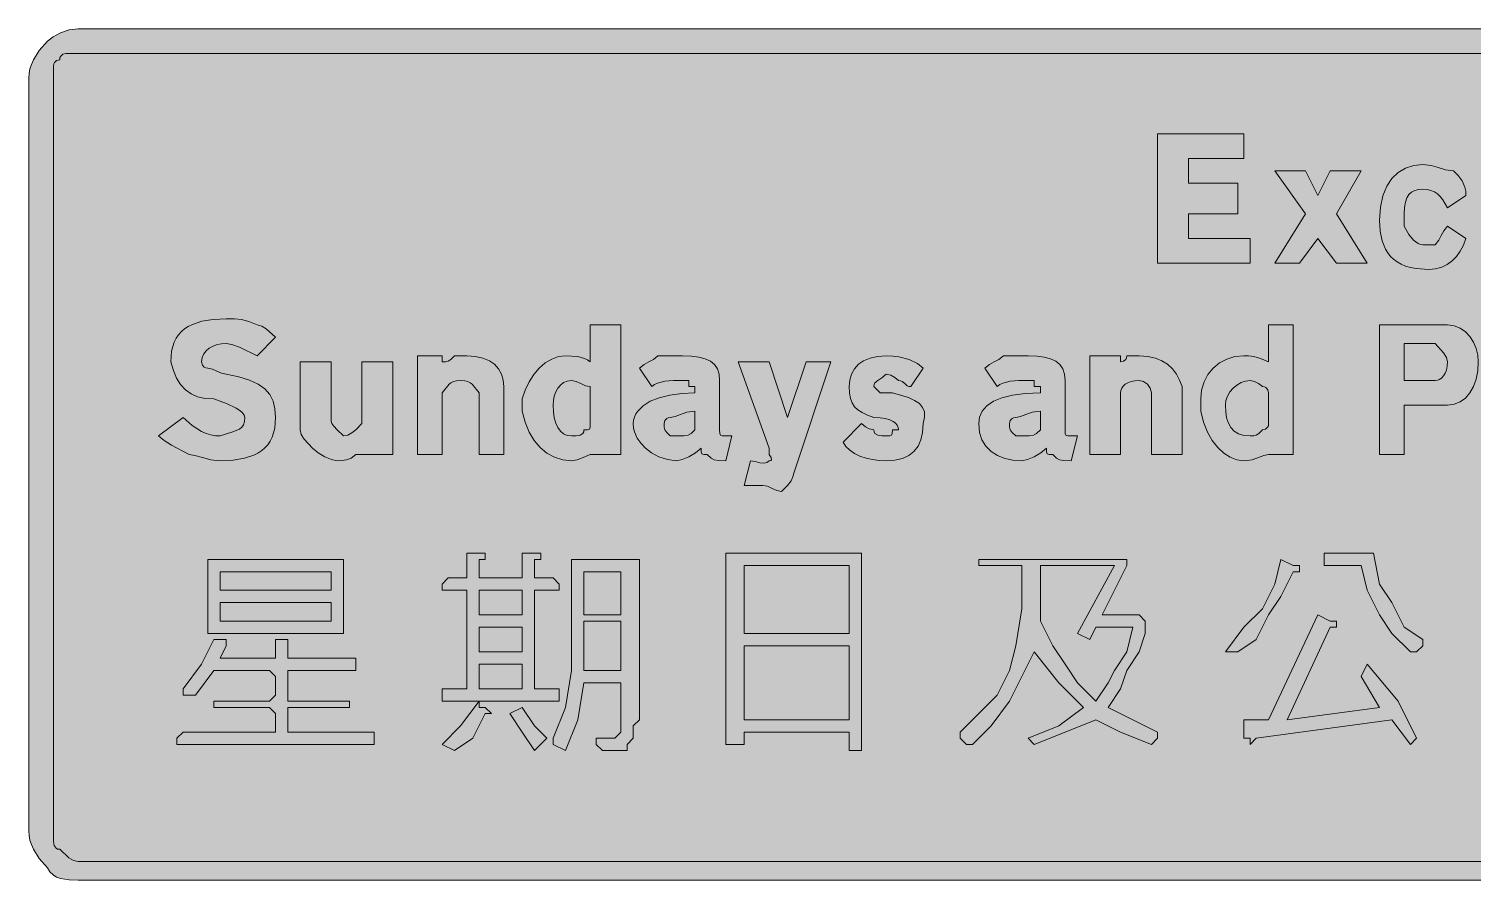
# Model space of a CAD drawing. Header units: metres. Extents: x 6 to 559, y 53 to 218.
# Drawn here: x 5.7 to 286.5, y 52.8 to 218.4 of the extents above; entities that cross this region are included whole.
import ezdxf

# ---------------------------------------------------------------- set-up
doc = ezdxf.new("R2010")
doc.units = ezdxf.units.M
doc.layers.add('FILL_BLACK_000000', color=7, linetype='Continuous', true_color=0x000000)
doc.layers.add('FILL_WHITE_FFFFFF', color=7, linetype='Continuous', true_color=0xffffff)

msp = doc.modelspace()

# ---------------------------------------------------------------- hatches: boundary and pattern name
at = {"layer": 'FILL_BLACK_000000', "true_color": 0x000000}
h = msp.add_hatch(color=7, dxfattribs=at)
h.dxf.hatch_style = 1
h.paths.add_polyline_path([(553.38, 217.65), (555.24, 216.88), (555.97, 216.45), (556.53, 216), (557.32, 215.1), (557.92, 214.2), (558.34, 213.3), (558.63, 212.4), (558.89, 210.6), (558.93, 208.8), (558.93, 62.4), (558.89, 60.6), (558.63, 58.8), (558.34, 57.9), (557.92, 57), (557.32, 56.1), (556.53, 55.2), (555.97, 54.41), (555.24, 53.81), (554.36, 53.39), (553.38, 53.1), (551.3, 52.84), (549.33, 52.8), (15.33, 52.8), (13.55, 52.84), (11.88, 53.1), (11.12, 53.39), (10.44, 53.81), (9.83, 54.41), (9.33, 55.2), (7.76, 57), (6.63, 58.8), (6.24, 59.7), (5.95, 60.6), (5.79, 61.5), (5.73, 62.4), (5.73, 208.8), (5.79, 209.7), (5.95, 210.6), (6.24, 211.5), (6.63, 212.4), (7.76, 214.2), (9.33, 216), (10.44, 216.88), (11.88, 217.65), (13.55, 218.19), (15.33, 218.4), (549.33, 218.4), (551.3, 218.19), (553.38, 217.65)])
h.paths.add_polyline_path([(12.33, 213.45), (11.92, 213.09), (11.78, 212.8), (11.73, 212.4), (11.13, 212.25), (10.72, 211.89), (10.58, 211.6), (10.53, 211.2), (10.53, 210), (10.53, 61.2), (10.55, 60.32), (10.68, 59.55), (11.04, 59.01), (11.33, 58.85), (11.73, 58.8), (13.53, 57.15), (14.43, 56.61), (15.33, 56.4), (550.53, 56.4), (551.43, 56.61), (552.33, 57.15), (554.13, 58.8), (554.73, 59.55), (555.14, 60.32), (555.33, 61.2), (555.33, 210), (555.33, 211.2), (554.13, 212.4), (553.23, 213.09), (552.33, 213.45), (551.43, 213.58), (550.53, 213.6), (15.33, 213.6), (12.93, 213.6), (12.33, 213.45)], flags=16)
h = msp.add_hatch(color=7, dxfattribs=at)
h.dxf.hatch_style = 1
h.paths.add_polyline_path([(231.33, 188.4), (240.93, 188.4), (240.93, 182.4), (231.33, 182.4), (231.33, 177.6), (243.33, 177.6), (243.33, 172.8), (225.33, 172.8), (225.33, 198), (242.13, 198), (242.13, 193.2), (231.33, 193.2), (231.33, 188.4)])
h = msp.add_hatch(color=7, dxfattribs=at)
h.dxf.hatch_style = 1
h.paths.add_polyline_path([(280.81, 185.17), (280.32, 185.79), (279.78, 186.3), (279.19, 186.69), (278.52, 186.97), (277.78, 187.14), (276.93, 187.2), (276.09, 187.14), (275.36, 186.96), (274.74, 186.63), (274.23, 186.15), (273.84, 185.5), (273.55, 184.67), (273.39, 183.64), (273.33, 182.4), (273.33, 181.2), (273.33, 180), (274.23, 178.42), (275.13, 177.3), (276.03, 176.62), (276.48, 176.46), (276.93, 176.4), (279.33, 176.4), (280.04, 177.3), (280.53, 178.2), (281.02, 179.1), (281.73, 180), (285.33, 177.6), (284.82, 176.31), (284.21, 175.14), (283.47, 174.12), (282.63, 173.25), (281.67, 172.55), (280.61, 172.03), (279.42, 171.71), (278.13, 171.6), (275.65, 171.77), (274.57, 171.97), (273.59, 172.26), (272.71, 172.62), (271.93, 173.06), (271.24, 173.57), (270.63, 174.15), (270.11, 174.8), (269.67, 175.53), (269.02, 177.17), (268.65, 179.06), (268.53, 181.2), (268.69, 183.73), (269.17, 185.92), (269.92, 187.78), (270.93, 189.3), (272.16, 190.48), (273.59, 191.32), (275.19, 191.83), (276.93, 192), (278.54, 191.81), (279.93, 191.4), (281.32, 190.99), (282.93, 190.8), (283.81, 189.88), (284.58, 188.85), (285.12, 187.59), (285.28, 186.85), (285.33, 186), (281.73, 183.6), (280.81, 185.17)])
h = msp.add_hatch(color=7, dxfattribs=at)
h.dxf.hatch_style = 1
h.paths.add_polyline_path([(254.13, 182.4), (248.13, 190.8), (254.13, 190.8), (256.53, 186), (258.93, 190.8), (264.93, 190.8), (260.13, 182.4), (266.13, 172.8), (260.13, 172.8), (256.53, 177.6), (252.93, 172.8), (248.13, 172.8), (254.13, 182.4)])
h = msp.add_hatch(color=7, dxfattribs=at)
h.dxf.hatch_style = 1
h.paths.add_polyline_path([(45.74, 161.98), (47.13, 161.85), (48.52, 161.49), (50.13, 160.8), (51.03, 160.59), (51.93, 160.05), (53.73, 158.4), (50.13, 154.8), (46.68, 156.45), (45.24, 156.99), (44.13, 157.2), (43.23, 157.14), (42.37, 156.97), (41.56, 156.69), (40.83, 156.3), (40.22, 155.79), (39.74, 155.17), (39.44, 154.44), (39.33, 153.6), (39.48, 153), (39.84, 152.59), (40.13, 152.45), (40.53, 152.4), (41.43, 152.21), (42.33, 151.8), (43.23, 151.39), (44.13, 151.2), (46.61, 150.69), (48.67, 150.06), (50.33, 149.28), (51.63, 148.35), (52.59, 147.25), (53.24, 145.97), (53.61, 144.49), (53.73, 142.8), (53.56, 140.72), (53.35, 139.8), (53.06, 138.96), (52.68, 138.19), (52.21, 137.51), (51.66, 136.89), (51.03, 136.35), (50.31, 135.88), (49.51, 135.48), (47.66, 134.87), (45.46, 134.51), (42.93, 134.4), (41.15, 134.59), (39.48, 135), (38.04, 135.41), (36.93, 135.6), (33.48, 137.4), (32.04, 138.3), (30.93, 139.2), (35.73, 142.8), (37.53, 141.22), (39.33, 140.1), (40.23, 139.71), (41.13, 139.42), (42.03, 139.26), (42.93, 139.2), (45.2, 139.93), (46.68, 140.55), (47.16, 140.92), (47.49, 141.39), (47.67, 142.01), (47.73, 142.8), (47.62, 143.25), (47.3, 143.7), (46.78, 144.15), (46.08, 144.6), (44.19, 145.5), (41.73, 146.4), (40.04, 146.51), (38.56, 146.85), (37.28, 147.41), (36.18, 148.2), (35.25, 149.21), (34.47, 150.45), (33.84, 151.91), (33.33, 153.6), (33.5, 155.68), (33.71, 156.6), (34, 157.44), (34.38, 158.21), (34.85, 158.89), (35.4, 159.51), (36.03, 160.05), (36.75, 160.52), (37.55, 160.92), (39.41, 161.53), (41.6, 161.89), (44.13, 162), (45.74, 161.98)])
h = msp.add_hatch(color=7, dxfattribs=at)
h.dxf.hatch_style = 1
h.paths.add_polyline_path([(107.97, 135.06), (106.5, 135.86), (105.18, 136.95), (104.03, 138.33), (103.06, 139.97), (102.29, 141.86), (101.73, 144), (101.73, 146.4), (102.29, 148.14), (103.04, 149.74), (103.97, 151.17), (105.03, 152.4), (106.21, 153.41), (107.47, 154.16), (108.78, 154.64), (110.13, 154.8), (112.53, 154.65), (113.84, 154.29), (114.43, 154), (114.93, 153.6), (114.93, 160.8), (120.93, 160.8), (120.93, 135.6), (114.93, 135.6), (113.58, 135), (112.4, 134.59), (111.33, 134.4), (109.59, 134.57), (107.97, 135.06)])
h.paths.add_polyline_path([(112.98, 139.35), (113.52, 139.71), (113.68, 140), (113.73, 140.4), (114.42, 140.42), (114.78, 140.55), (114.91, 140.91), (114.93, 141.6), (114.93, 146.4), (114.93, 147.6), (114.93, 148.8), (114.03, 148.99), (113.13, 149.4), (112.23, 149.81), (111.33, 150), (110.49, 149.89), (109.76, 149.59), (109.14, 149.11), (108.63, 148.5), (108.24, 147.77), (107.96, 146.96), (107.79, 146.1), (107.73, 145.2), (107.79, 143.91), (107.96, 142.74), (108.24, 141.72), (108.63, 140.85), (109.14, 140.15), (109.76, 139.63), (110.49, 139.31), (111.33, 139.2), (112.21, 139.22), (112.98, 139.35)], flags=16)
h = msp.add_hatch(color=7, dxfattribs=at)
h.dxf.hatch_style = 1
h.paths.add_polyline_path([(239.47, 135.06), (238.21, 135.86), (237.03, 136.95), (235.97, 138.33), (235.04, 139.97), (234.29, 141.86), (233.73, 144), (233.73, 146.4), (233.89, 148.14), (234.37, 149.74), (235.12, 151.17), (236.13, 152.4), (237.36, 153.41), (238.79, 154.16), (240.39, 154.64), (242.13, 154.8), (243.05, 154.78), (244.08, 154.65), (245.34, 154.29), (246.93, 153.6), (246.93, 160.8), (251.73, 160.8), (251.73, 135.6), (246.93, 135.6), (246.01, 135.41), (244.98, 135), (243.72, 134.59), (242.13, 134.4), (240.78, 134.57), (239.47, 135.06)])
h.paths.add_polyline_path([(244.53, 139.35), (245.02, 139.71), (245.73, 140.4), (246.33, 140.55), (246.74, 140.91), (246.88, 141.2), (246.93, 141.6), (246.93, 146.4), (246.93, 147.6), (246.78, 148.2), (246.42, 148.61), (246.13, 148.75), (245.73, 148.8), (244.98, 149.4), (244.21, 149.81), (243.33, 150), (242.43, 149.89), (241.57, 149.59), (240.76, 149.11), (240.03, 148.5), (239.42, 147.77), (238.94, 146.96), (238.64, 146.1), (238.53, 145.2), (238.59, 143.91), (238.77, 142.74), (239.1, 141.72), (239.58, 140.85), (240.23, 140.15), (241.06, 139.63), (242.09, 139.31), (243.33, 139.2), (244.04, 139.22), (244.53, 139.35)], flags=16)
h = msp.add_hatch(color=7, dxfattribs=at)
h.dxf.hatch_style = 1
h.paths.add_polyline_path([(268.53, 135.6), (268.53, 160.8), (280.53, 160.8), (281.73, 160.8), (283.02, 160.64), (284.19, 160.18), (285.21, 159.47), (286.08, 158.55), (286.78, 157.46), (287.3, 156.24), (287.62, 154.94), (287.73, 153.6), (287.62, 151.86), (287.3, 150.26), (286.78, 148.83), (286.08, 147.6), (285.21, 146.59), (284.19, 145.84), (283.02, 145.36), (281.73, 145.2), (280.53, 145.2), (273.33, 145.2), (273.33, 135.6), (268.53, 135.6)])
h.paths.add_polyline_path([(279.78, 150.06), (280.21, 150.22), (280.62, 150.51), (280.98, 150.9), (281.29, 151.41), (281.52, 152.02), (281.68, 152.76), (281.73, 153.6), (281.52, 154.5), (280.98, 155.4), (279.33, 157.2), (273.33, 157.2), (273.33, 150), (279.33, 150), (279.78, 150.06)], flags=16)
h = msp.add_hatch(color=7, dxfattribs=at)
h.dxf.hatch_style = 1
h.paths.add_polyline_path([(81.33, 154.8), (86.13, 154.8), (86.13, 153.6), (86.84, 153.62), (87.33, 153.75), (87.82, 154.11), (88.53, 154.8), (90.93, 154.8), (92.62, 154.69), (94.08, 154.37), (95.32, 153.85), (96.33, 153.15), (97.12, 152.28), (97.68, 151.26), (98.02, 150.09), (98.13, 148.8), (98.13, 135.6), (93.33, 135.6), (93.33, 146.4), (93.33, 147.6), (91.98, 149.25), (91.61, 149.56), (91.14, 149.79), (90.52, 149.95), (89.73, 150), (88.94, 149.95), (88.32, 149.79), (87.85, 149.56), (87.48, 149.25), (86.13, 147.6), (86.13, 146.4), (86.13, 135.6), (81.33, 135.6), (81.33, 154.8)])
h = msp.add_hatch(color=7, dxfattribs=at)
h.dxf.hatch_style = 1
h.paths.add_polyline_path([(134.13, 148.8), (134.13, 150), (132.93, 150), (131.15, 149.98), (129.48, 149.85), (128.04, 149.49), (127.43, 149.2), (126.93, 148.8), (124.53, 152.4), (125.43, 153.11), (126.33, 153.6), (127.23, 154.09), (128.13, 154.8), (132.93, 154.8), (134.62, 154.74), (136.08, 154.56), (137.32, 154.23), (138.33, 153.75), (139.12, 153.1), (139.68, 152.27), (140.02, 151.24), (140.13, 150), (140.13, 140.4), (140.15, 139.71), (140.28, 139.35), (140.64, 139.22), (141.33, 139.2), (142.53, 139.2), (141.33, 134.4), (139.92, 134.42), (139.08, 134.55), (138.46, 134.91), (137.73, 135.6), (137.04, 135.62), (136.68, 135.75), (136.55, 136.11), (136.53, 136.8), (135.44, 135.92), (134.13, 135.15), (132.82, 134.61), (131.73, 134.4), (129.95, 134.61), (128.28, 135.15), (126.84, 135.92), (125.73, 136.8), (124.85, 137.72), (124.08, 138.75), (123.54, 140.01), (123.38, 140.75), (123.33, 141.6), (123.39, 142.26), (123.55, 142.89), (123.82, 143.49), (124.19, 144.06), (125.23, 145.08), (126.63, 145.95), (128.37, 146.65), (130.42, 147.17), (132.75, 147.49), (135.33, 147.6), (135.33, 148.8), (134.13, 148.8)])
h.paths.add_polyline_path([(129.48, 140.4), (129.84, 139.91), (130.53, 139.2), (131.73, 139.2), (133.14, 139.22), (133.98, 139.35), (134.6, 139.71), (135.33, 140.4), (135.33, 144), (133.74, 143.81), (132.48, 143.4), (131.45, 142.99), (130.53, 142.8), (130.13, 142.75), (129.84, 142.61), (129.48, 142.2), (129.33, 141.6), (129.35, 140.89), (129.48, 140.4)], flags=16)
h = msp.add_hatch(color=7, dxfattribs=at)
h.dxf.hatch_style = 1
h.paths.add_polyline_path([(171.33, 147.6), (173.73, 147.6), (176.86, 146.66), (178.05, 146.12), (178.98, 145.5), (179.62, 144.76), (179.97, 143.89), (180.01, 142.84), (179.73, 141.6), (179.62, 139.91), (179.28, 138.45), (178.72, 137.21), (177.93, 136.2), (176.92, 135.41), (175.68, 134.85), (174.22, 134.51), (172.53, 134.4), (171.18, 134.46), (169.87, 134.62), (168.61, 134.91), (167.43, 135.3), (166.37, 135.81), (165.44, 136.42), (164.69, 137.16), (164.13, 138), (167.73, 141.6), (168.48, 141), (169.25, 140.59), (170.13, 140.4), (170.18, 140), (170.34, 139.71), (170.88, 139.35), (171.65, 139.22), (172.53, 139.2), (173.22, 139.22), (173.58, 139.35), (173.71, 139.71), (173.73, 140.4), (174.93, 140.4), (174.87, 140.85), (174.69, 141.28), (174.36, 141.69), (173.88, 142.05), (173.23, 142.36), (172.4, 142.59), (171.37, 142.75), (170.13, 142.8), (168.89, 143.25), (167.86, 143.74), (167.03, 144.28), (166.38, 144.9), (165.9, 145.64), (165.57, 146.51), (165.39, 147.56), (165.33, 148.8), (165.44, 150.09), (165.78, 151.26), (166.34, 152.28), (167.13, 153.15), (168.14, 153.85), (169.38, 154.37), (170.84, 154.69), (172.53, 154.8), (173.82, 154.75), (175.01, 154.59), (177.03, 154.05), (178.6, 153.28), (179.73, 152.4), (177.33, 148.8), (176.93, 148.85), (176.62, 148.99), (176.13, 149.4), (175.64, 149.81), (175.33, 149.95), (174.93, 150), (174.18, 150.6), (173.41, 151.01), (172.53, 151.2), (171.65, 150.49), (170.88, 150), (170.34, 149.51), (170.18, 149.2), (170.13, 148.8), (171.33, 147.6)])
h = msp.add_hatch(color=7, dxfattribs=at)
h.dxf.hatch_style = 1
h.paths.add_polyline_path([(201.33, 148.8), (201.33, 150), (200.13, 150), (198.35, 149.98), (196.68, 149.85), (195.24, 149.49), (194.63, 149.2), (194.13, 148.8), (191.73, 152.4), (192.63, 153.11), (193.53, 153.6), (194.43, 154.09), (195.33, 154.8), (200.13, 154.8), (201.82, 154.74), (203.28, 154.56), (204.52, 154.23), (205.53, 153.75), (206.32, 153.1), (206.88, 152.27), (207.22, 151.24), (207.33, 150), (207.33, 140.4), (207.35, 139.71), (207.48, 139.35), (207.84, 139.22), (208.53, 139.2), (209.73, 139.2), (208.53, 134.4), (207.12, 134.42), (206.28, 134.55), (205.66, 134.91), (204.93, 135.6), (204.24, 135.62), (203.88, 135.75), (203.75, 136.11), (203.73, 136.8), (202.64, 135.92), (201.33, 135.15), (200.02, 134.61), (198.93, 134.4), (197.19, 134.51), (195.59, 134.85), (194.16, 135.41), (192.93, 136.2), (191.92, 137.21), (191.17, 138.45), (190.69, 139.91), (190.53, 141.6), (190.7, 142.89), (191.22, 144.06), (192.11, 145.08), (193.38, 145.95), (195.04, 146.65), (197.11, 147.17), (199.6, 147.49), (202.53, 147.6), (202.53, 148.8), (201.33, 148.8)])
h.paths.add_polyline_path([(196.68, 140.4), (197.04, 139.91), (197.73, 139.2), (198.93, 139.2), (200.34, 139.22), (201.18, 139.35), (201.8, 139.71), (202.53, 140.4), (202.53, 144), (200.94, 143.81), (199.68, 143.4), (198.65, 142.99), (197.73, 142.8), (197.33, 142.75), (197.04, 142.61), (196.68, 142.2), (196.53, 141.6), (196.55, 140.89), (196.68, 140.4)], flags=16)
h = msp.add_hatch(color=7, dxfattribs=at)
h.dxf.hatch_style = 1
h.paths.add_polyline_path([(212.13, 154.8), (218.13, 154.8), (218.13, 153.6), (218.73, 153.75), (219.14, 154.11), (219.28, 154.4), (219.33, 154.8), (221.73, 154.8), (223.42, 154.69), (224.9, 154.37), (226.18, 153.85), (227.28, 153.15), (228.21, 152.28), (228.99, 151.26), (229.62, 150.09), (230.13, 148.8), (230.13, 135.6), (224.13, 135.6), (224.13, 146.4), (224.13, 147.6), (223.92, 148.48), (223.38, 149.25), (222.61, 149.79), (221.73, 150), (220.89, 149.95), (220.16, 149.79), (219.54, 149.56), (219.03, 149.25), (218.64, 148.89), (218.36, 148.48), (218.19, 148.05), (218.13, 147.6), (218.13, 146.4), (218.13, 135.6), (212.13, 135.6), (212.13, 154.8)])
h = msp.add_hatch(color=7, dxfattribs=at)
h.dxf.hatch_style = 1
h.paths.add_polyline_path([(76.53, 153.6), (76.53, 135.6), (70.53, 135.6), (69.33, 135.6), (68.43, 134.91), (67.53, 134.55), (66.63, 134.42), (65.73, 134.4), (64.64, 134.61), (63.33, 135.15), (62.02, 135.92), (60.93, 136.8), (59.28, 138.6), (58.74, 139.5), (58.53, 140.4), (58.53, 153.6), (64.53, 153.6), (64.53, 142.8), (64.55, 142.09), (64.68, 141.6), (65.04, 141.11), (65.73, 140.4), (66.93, 139.2), (67.81, 139.39), (68.58, 139.8), (69.33, 140.4), (70.53, 141.6), (70.53, 142.8), (70.53, 153.6), (76.53, 153.6)])
h = msp.add_hatch(color=7, dxfattribs=at)
h.dxf.hatch_style = 1
h.paths.add_polyline_path([(149.73, 153.6), (153.33, 142.8), (156.93, 153.6), (161.73, 153.6), (154.53, 132), (154.38, 131.25), (154.02, 130.48), (153.33, 129.6), (152.13, 128.4), (151.23, 128.59), (150.33, 129), (149.43, 129.41), (148.53, 129.6), (144.93, 129.6), (146.13, 134.4), (147.03, 134.23), (147.93, 133.95), (148.83, 133.89), (149.28, 134.06), (149.73, 134.4), (150.07, 134.45), (150.24, 134.59), (150.18, 135), (149.73, 135.6), (149.73, 136.8), (143.73, 153.6), (149.73, 153.6)])
h = msp.add_hatch(color=7, dxfattribs=at)
h.dxf.hatch_style = 1
h.paths.add_polyline_path([(40.53, 115.2), (66.93, 115.2), (66.93, 100.8), (40.53, 100.8), (40.53, 115.2)])
h.paths.add_polyline_path([(42.93, 106.8), (42.93, 103.2), (64.53, 103.2), (64.53, 106.8), (42.93, 106.8)], flags=16)
h.paths.add_polyline_path([(64.53, 112.8), (42.93, 112.8), (42.93, 109.2), (64.53, 109.2), (64.53, 112.8)], flags=16)
h = msp.add_hatch(color=7, dxfattribs=at)
h.dxf.hatch_style = 1
h.paths.add_polyline_path([(87.33, 109.2), (86.13, 109.2), (86.13, 110.4), (87.33, 111.6), (90.93, 111.6), (90.93, 116.4), (93.33, 116.4), (94.53, 116.4), (94.53, 115.2), (93.33, 115.2), (93.33, 111.6), (94.53, 111.6), (101.73, 111.6), (101.73, 116.4), (104.13, 116.4), (105.33, 116.4), (105.33, 115.2), (104.13, 115.2), (104.13, 111.6), (105.33, 111.6), (107.73, 111.6), (108.93, 110.4), (108.93, 109.2), (105.33, 109.2), (104.13, 109.2), (104.13, 90), (105.33, 90), (107.73, 90), (108.93, 90), (108.93, 87.6), (107.73, 87.6), (86.13, 87.6), (86.13, 90), (90.93, 90), (90.93, 109.2), (87.33, 109.2)])
h.paths.add_polyline_path([(94.53, 90), (101.73, 90), (101.73, 94.8), (94.53, 94.8), (93.33, 94.8), (93.33, 90), (94.53, 90)], flags=16)
h.paths.add_polyline_path([(94.53, 102), (93.33, 102), (93.33, 97.2), (94.53, 97.2), (101.73, 97.2), (101.73, 102), (94.53, 102)], flags=16)
h.paths.add_polyline_path([(93.33, 109.2), (93.33, 104.4), (94.53, 104.4), (101.73, 104.4), (101.73, 109.2), (94.53, 109.2), (93.33, 109.2)], flags=16)
h = msp.add_hatch(color=7, dxfattribs=at)
h.dxf.hatch_style = 1
h.paths.add_polyline_path([(123.33, 80.4), (122.13, 79.2), (122.13, 78), (117.33, 78), (116.13, 79.2), (116.13, 80.4), (117.33, 80.4), (119.73, 80.4), (120.93, 81.6), (120.93, 82.8), (120.93, 84), (120.93, 91.2), (113.73, 91.2), (112.53, 84), (110.13, 78), (107.73, 79.2), (107.73, 80.4), (110.13, 86.4), (111.33, 93.6), (111.33, 104.4), (111.33, 115.2), (124.53, 115.2), (124.53, 84), (123.33, 82.8), (123.33, 80.4)])
h.paths.add_polyline_path([(113.73, 103.2), (113.73, 93.6), (120.93, 93.6), (120.93, 103.2), (113.73, 103.2)], flags=16)
h.paths.add_polyline_path([(113.73, 104.4), (120.93, 104.4), (120.93, 112.8), (113.73, 112.8), (113.73, 104.4)], flags=16)
h = msp.add_hatch(color=7, dxfattribs=at)
h.dxf.hatch_style = 1
h.paths.add_polyline_path([(144.93, 81.6), (144.93, 79.2), (141.33, 79.2), (141.33, 116.4), (167.73, 116.4), (167.73, 78), (165.33, 78), (165.33, 81.6), (144.93, 81.6)])
h.paths.add_polyline_path([(165.33, 98.4), (144.93, 98.4), (144.93, 84), (165.33, 84), (165.33, 98.4)], flags=16)
h.paths.add_polyline_path([(165.33, 114), (144.93, 114), (144.93, 100.8), (165.33, 100.8), (165.33, 114)], flags=16)
h = msp.add_hatch(color=7, dxfattribs=at)
h.dxf.hatch_style = 1
h.paths.add_polyline_path([(201.33, 79.2), (200.13, 80.4), (206.13, 82.8), (210.93, 86.4), (206.13, 91.2), (201.33, 97.2), (198.93, 92.4), (196.53, 87.6), (192.93, 82.8), (189.33, 79.2), (188.13, 79.2), (186.93, 80.4), (186.93, 81.6), (190.53, 85.2), (194.13, 88.8), (196.53, 93.6), (197.73, 98.4), (198.93, 105.6), (198.93, 114), (190.53, 114), (190.53, 115.2), (218.13, 115.2), (219.33, 115.2), (219.33, 114), (214.53, 104.4), (221.73, 104.4), (222.93, 103.2), (222.93, 102), (222.93, 100.8), (221.73, 97.2), (219.33, 93.6), (218.13, 90), (215.73, 86.4), (220.53, 84), (225.33, 81.6), (225.33, 80.4), (224.13, 79.2), (218.13, 81.6), (213.33, 84), (207.33, 81.6), (201.33, 79.2)])
h.paths.add_polyline_path([(209.73, 91.2), (213.33, 87.6), (215.73, 91.2), (216.93, 93.6), (219.33, 97.2), (220.53, 102), (213.33, 102), (212.13, 99.6), (209.73, 100.8), (216.93, 114), (202.53, 114), (202.53, 103.2), (204.93, 98.4), (207.33, 94.8), (209.73, 91.2)], flags=16)
h = msp.add_hatch(color=7, dxfattribs=at)
h.dxf.hatch_style = 1
h.paths.add_polyline_path([(249.33, 115.2), (251.73, 114), (252.93, 114), (252.93, 112.8), (251.73, 112.8), (249.33, 108), (246.93, 104.4), (244.53, 99.6), (240.93, 97.2), (238.53, 97.2), (242.13, 102), (245.73, 105.6), (248.13, 110.4), (249.33, 115.2)])
h = msp.add_hatch(color=7, dxfattribs=at)
h.dxf.hatch_style = 1
h.paths.add_polyline_path([(257.73, 114), (257.73, 116.4), (267.33, 116.4), (268.53, 110.4), (270.93, 106.8), (273.33, 102), (276.93, 99.6), (276.93, 98.4), (275.73, 97.2), (274.53, 97.2), (270.93, 100.8), (268.53, 104.4), (266.13, 109.2), (264.93, 114), (257.73, 114)])
h = msp.add_hatch(color=7, dxfattribs=at)
h.dxf.hatch_style = 1
h.paths.add_polyline_path([(268.53, 86.4), (264.93, 92.4), (266.13, 94.8), (272.13, 87.6), (275.73, 80.4), (274.53, 79.2), (270.93, 84), (244.53, 80.4), (243.33, 79.2), (243.33, 80.4), (242.13, 80.4), (242.13, 84), (246.93, 84), (256.53, 104.4), (258.93, 103.2), (260.13, 103.2), (260.13, 102), (258.93, 102), (250.53, 84), (268.53, 86.4)])
h = msp.add_hatch(color=7, dxfattribs=at)
h.dxf.hatch_style = 1
h.paths.add_polyline_path([(34.53, 79.2), (34.53, 80.4), (35.73, 81.6), (52.53, 81.6), (53.73, 81.6), (53.73, 85.2), (52.53, 86.4), (41.73, 86.4), (41.73, 87.6), (52.53, 87.6), (53.73, 88.8), (53.73, 92.4), (52.53, 93.6), (41.73, 93.6), (38.13, 88.8), (36.93, 88.8), (35.73, 88.8), (35.73, 90), (39.33, 94.8), (41.73, 99.6), (44.13, 99.6), (44.13, 98.4), (42.93, 96), (52.53, 96), (53.73, 96), (53.73, 99.6), (54.93, 99.6), (56.13, 99.6), (56.13, 98.4), (56.13, 96), (69.33, 96), (69.33, 94.8), (69.33, 93.6), (56.13, 93.6), (56.13, 92.4), (56.13, 88.8), (56.13, 87.6), (68.13, 87.6), (68.13, 86.4), (56.13, 86.4), (56.13, 85.2), (56.13, 81.6), (72.93, 81.6), (72.93, 80.4), (72.93, 79.2), (35.73, 79.2), (34.53, 79.2)])
h = msp.add_hatch(color=7, dxfattribs=at)
h.dxf.hatch_style = 1
h.paths.add_polyline_path([(86.13, 79.2), (89.73, 82.8), (93.33, 87.6), (93.33, 86.4), (94.53, 86.4), (95.73, 85.2), (94.53, 85.2), (92.13, 80.4), (88.53, 78), (86.13, 79.2)])
h = msp.add_hatch(color=7, dxfattribs=at)
h.dxf.hatch_style = 1
h.paths.add_polyline_path([(101.73, 86.4), (104.13, 82.8), (106.53, 80.4), (104.13, 78), (101.73, 81.6), (99.33, 85.2), (101.73, 86.4)])
at = {"layer": 'FILL_WHITE_FFFFFF', "true_color": 0xffffff}
h = msp.add_hatch(color=7, dxfattribs=at)
h.dxf.hatch_style = 1
h.paths.add_polyline_path([(10.53, 210), (10.53, 211.2), (10.58, 211.6), (10.72, 211.89), (11.13, 212.25), (11.73, 212.4), (11.78, 212.8), (11.92, 213.09), (12.33, 213.45), (12.93, 213.6), (15.33, 213.6), (550.53, 213.6), (551.43, 213.58), (552.33, 213.45), (553.23, 213.09), (554.13, 212.4), (554.73, 211.65), (555.14, 210.88), (555.33, 210), (555.33, 61.2), (555.14, 60.32), (554.73, 59.55), (554.13, 58.8), (552.33, 57.15), (551.43, 56.61), (550.53, 56.4), (15.33, 56.4), (14.43, 56.61), (13.53, 57.15), (11.73, 58.8), (11.33, 58.85), (11.04, 59.01), (10.68, 59.55), (10.55, 60.32), (10.53, 61.2), (10.53, 210)])

# ---------------------------------------------------------------- linework, layer by layer
at = {"layer": 'FILL_BLACK_000000', "lineweight": 0, "true_color": 0x000000}
for points in [[(549.33, 52.8), (15.33, 52.8), (13.55, 52.84), (11.88, 53.1), (11.12, 53.39), (10.44, 53.81), (9.83, 54.41), (9.33, 55.2), (7.76, 57), (6.63, 58.8), (6.24, 59.7), (5.95, 60.6), (5.79, 61.5), (5.73, 62.4), (5.73, 208.8), (5.79, 209.7), (5.95, 210.6), (6.24, 211.5), (6.63, 212.4), (7.76, 214.2), (9.33, 216), (10.44, 216.88), (11.88, 217.65), (13.55, 218.19), (15.33, 218.4), (549.33, 218.4)], [(550.53, 213.6), (15.33, 213.6), (12.93, 213.6), (12.33, 213.45), (11.92, 213.09), (11.78, 212.8), (11.73, 212.4), (11.13, 212.25), (10.72, 211.89), (10.58, 211.6), (10.53, 211.2), (10.53, 210), (10.53, 61.2), (10.55, 60.32), (10.68, 59.55), (11.04, 59.01), (11.33, 58.85), (11.73, 58.8), (13.53, 57.15), (14.43, 56.61), (15.33, 56.4), (550.53, 56.4)]]:
    msp.add_lwpolyline(points, dxfattribs=at)
for points in [[(231.33, 188.4), (240.93, 188.4), (240.93, 182.4), (231.33, 182.4), (231.33, 177.6), (243.33, 177.6), (243.33, 172.8), (225.33, 172.8), (225.33, 198), (242.13, 198), (242.13, 193.2), (231.33, 193.2)], [(280.81, 185.17), (280.32, 185.79), (279.78, 186.3), (279.19, 186.69), (278.52, 186.97), (277.78, 187.14), (276.93, 187.2), (276.09, 187.14), (275.36, 186.96), (274.74, 186.63), (274.23, 186.15), (273.84, 185.5), (273.55, 184.67), (273.39, 183.64), (273.33, 182.4), (273.33, 181.2), (273.33, 180), (274.23, 178.42), (275.13, 177.3), (276.03, 176.62), (276.48, 176.46), (276.93, 176.4), (279.33, 176.4), (280.04, 177.3), (280.53, 178.2), (281.02, 179.1), (281.73, 180), (285.33, 177.6), (284.82, 176.31), (284.21, 175.14), (283.47, 174.12), (282.63, 173.25), (281.67, 172.55), (280.61, 172.03), (279.42, 171.71), (278.13, 171.6), (275.65, 171.77), (274.57, 171.97), (273.59, 172.26), (272.71, 172.62), (271.93, 173.06), (271.24, 173.57), (270.63, 174.15), (270.11, 174.8), (269.67, 175.53), (269.02, 177.17), (268.65, 179.06), (268.53, 181.2), (268.69, 183.73), (269.17, 185.92), (269.92, 187.78), (270.93, 189.3), (272.16, 190.48), (273.59, 191.32), (275.19, 191.83), (276.93, 192), (278.54, 191.81), (279.93, 191.4), (281.32, 190.99), (282.93, 190.8), (283.81, 189.88), (284.58, 188.85), (285.12, 187.59), (285.28, 186.85), (285.33, 186), (281.73, 183.6)], [(254.13, 182.4), (248.13, 190.8), (254.13, 190.8), (256.53, 186), (258.93, 190.8), (264.93, 190.8), (260.13, 182.4), (266.13, 172.8), (260.13, 172.8), (256.53, 177.6), (252.93, 172.8), (248.13, 172.8)], [(45.74, 161.98), (47.13, 161.85), (48.52, 161.49), (50.13, 160.8), (51.03, 160.59), (51.93, 160.05), (53.73, 158.4), (50.13, 154.8), (46.68, 156.45), (45.24, 156.99), (44.13, 157.2), (43.23, 157.14), (42.37, 156.97), (41.56, 156.69), (40.83, 156.3), (40.22, 155.79), (39.74, 155.17), (39.44, 154.44), (39.33, 153.6), (39.48, 153), (39.84, 152.59), (40.13, 152.45), (40.53, 152.4), (41.43, 152.21), (42.33, 151.8), (43.23, 151.39), (44.13, 151.2), (46.61, 150.69), (48.67, 150.06), (50.33, 149.28), (51.63, 148.35), (52.59, 147.25), (53.24, 145.97), (53.61, 144.49), (53.73, 142.8), (53.56, 140.72), (53.35, 139.8), (53.06, 138.96), (52.68, 138.19), (52.21, 137.51), (51.66, 136.89), (51.03, 136.35), (50.31, 135.88), (49.51, 135.48), (47.66, 134.87), (45.46, 134.51), (42.93, 134.4), (41.15, 134.59), (39.48, 135), (38.04, 135.41), (36.93, 135.6), (33.48, 137.4), (32.04, 138.3), (30.93, 139.2), (35.73, 142.8), (37.53, 141.22), (39.33, 140.1), (40.23, 139.71), (41.13, 139.42), (42.03, 139.26), (42.93, 139.2), (45.2, 139.93), (46.68, 140.55), (47.16, 140.92), (47.49, 141.39), (47.67, 142.01), (47.73, 142.8), (47.62, 143.25), (47.3, 143.7), (46.78, 144.15), (46.08, 144.6), (44.19, 145.5), (41.73, 146.4), (40.04, 146.51), (38.56, 146.85), (37.28, 147.41), (36.18, 148.2), (35.25, 149.21), (34.47, 150.45), (33.84, 151.91), (33.33, 153.6), (33.5, 155.68), (33.71, 156.6), (34, 157.44), (34.38, 158.21), (34.85, 158.89), (35.4, 159.51), (36.03, 160.05), (36.75, 160.52), (37.55, 160.92), (39.41, 161.53), (41.6, 161.89), (44.13, 162)], [(107.97, 135.06), (106.5, 135.86), (105.18, 136.95), (104.03, 138.33), (103.06, 139.97), (102.29, 141.86), (101.73, 144), (101.73, 146.4), (102.29, 148.14), (103.04, 149.74), (103.97, 151.17), (105.03, 152.4), (106.21, 153.41), (107.47, 154.16), (108.78, 154.64), (110.13, 154.8), (112.53, 154.65), (113.84, 154.29), (114.43, 154), (114.93, 153.6), (114.93, 160.8), (120.93, 160.8), (120.93, 135.6), (114.93, 135.6), (113.58, 135), (112.4, 134.59), (111.33, 134.4), (109.59, 134.57)], [(239.47, 135.06), (238.21, 135.86), (237.03, 136.95), (235.97, 138.33), (235.04, 139.97), (234.29, 141.86), (233.73, 144), (233.73, 146.4), (233.89, 148.14), (234.37, 149.74), (235.12, 151.17), (236.13, 152.4), (237.36, 153.41), (238.79, 154.16), (240.39, 154.64), (242.13, 154.8), (243.05, 154.78), (244.08, 154.65), (245.34, 154.29), (246.93, 153.6), (246.93, 160.8), (251.73, 160.8), (251.73, 135.6), (246.93, 135.6), (246.01, 135.41), (244.98, 135), (243.72, 134.59), (242.13, 134.4), (240.78, 134.57)], [(268.53, 135.6), (268.53, 160.8), (280.53, 160.8), (281.73, 160.8), (283.02, 160.64), (284.19, 160.18), (285.21, 159.47), (286.08, 158.55), (286.78, 157.46), (287.3, 156.24), (287.62, 154.94), (287.73, 153.6), (287.62, 151.86), (287.3, 150.26), (286.78, 148.83), (286.08, 147.6), (285.21, 146.59), (284.19, 145.84), (283.02, 145.36), (281.73, 145.2), (280.53, 145.2), (273.33, 145.2), (273.33, 135.6)], [(81.33, 154.8), (86.13, 154.8), (86.13, 153.6), (86.84, 153.62), (87.33, 153.75), (87.82, 154.11), (88.53, 154.8), (90.93, 154.8), (92.62, 154.69), (94.08, 154.37), (95.32, 153.85), (96.33, 153.15), (97.12, 152.28), (97.68, 151.26), (98.02, 150.09), (98.13, 148.8), (98.13, 135.6), (93.33, 135.6), (93.33, 146.4), (93.33, 147.6), (91.98, 149.25), (91.61, 149.56), (91.14, 149.79), (90.52, 149.95), (89.73, 150), (88.94, 149.95), (88.32, 149.79), (87.85, 149.56), (87.48, 149.25), (86.13, 147.6), (86.13, 146.4), (86.13, 135.6), (81.33, 135.6)], [(134.13, 148.8), (134.13, 150), (132.93, 150), (131.15, 149.98), (129.48, 149.85), (128.04, 149.49), (127.43, 149.2), (126.93, 148.8), (124.53, 152.4), (125.43, 153.11), (126.33, 153.6), (127.23, 154.09), (128.13, 154.8), (132.93, 154.8), (134.62, 154.74), (136.08, 154.56), (137.32, 154.23), (138.33, 153.75), (139.12, 153.1), (139.68, 152.27), (140.02, 151.24), (140.13, 150), (140.13, 140.4), (140.15, 139.71), (140.28, 139.35), (140.64, 139.22), (141.33, 139.2), (142.53, 139.2), (141.33, 134.4), (139.92, 134.42), (139.08, 134.55), (138.46, 134.91), (137.73, 135.6), (137.04, 135.62), (136.68, 135.75), (136.55, 136.11), (136.53, 136.8), (135.44, 135.92), (134.13, 135.15), (132.82, 134.61), (131.73, 134.4), (129.95, 134.61), (128.28, 135.15), (126.84, 135.92), (125.73, 136.8), (124.85, 137.72), (124.08, 138.75), (123.54, 140.01), (123.38, 140.75), (123.33, 141.6), (123.39, 142.26), (123.55, 142.89), (123.82, 143.49), (124.19, 144.06), (125.23, 145.08), (126.63, 145.95), (128.37, 146.65), (130.42, 147.17), (132.75, 147.49), (135.33, 147.6), (135.33, 148.8)], [(171.33, 147.6), (173.73, 147.6), (176.86, 146.66), (178.05, 146.12), (178.98, 145.5), (179.62, 144.76), (179.97, 143.89), (180.01, 142.84), (179.73, 141.6), (179.62, 139.91), (179.28, 138.45), (178.72, 137.21), (177.93, 136.2), (176.92, 135.41), (175.68, 134.85), (174.22, 134.51), (172.53, 134.4), (171.18, 134.46), (169.87, 134.62), (168.61, 134.91), (167.43, 135.3), (166.37, 135.81), (165.44, 136.42), (164.69, 137.16), (164.13, 138), (167.73, 141.6), (168.48, 141), (169.25, 140.59), (170.13, 140.4), (170.18, 140), (170.34, 139.71), (170.88, 139.35), (171.65, 139.22), (172.53, 139.2), (173.22, 139.22), (173.58, 139.35), (173.71, 139.71), (173.73, 140.4), (174.93, 140.4), (174.87, 140.85), (174.69, 141.28), (174.36, 141.69), (173.88, 142.05), (173.23, 142.36), (172.4, 142.59), (171.37, 142.75), (170.13, 142.8), (168.89, 143.25), (167.86, 143.74), (167.03, 144.28), (166.38, 144.9), (165.9, 145.64), (165.57, 146.51), (165.39, 147.56), (165.33, 148.8), (165.44, 150.09), (165.78, 151.26), (166.34, 152.28), (167.13, 153.15), (168.14, 153.85), (169.38, 154.37), (170.84, 154.69), (172.53, 154.8), (173.82, 154.75), (175.01, 154.59), (177.03, 154.05), (178.6, 153.28), (179.73, 152.4), (177.33, 148.8), (176.93, 148.85), (176.62, 148.99), (176.13, 149.4), (175.64, 149.81), (175.33, 149.95), (174.93, 150), (174.18, 150.6), (173.41, 151.01), (172.53, 151.2), (171.65, 150.49), (170.88, 150), (170.34, 149.51), (170.18, 149.2), (170.13, 148.8)], [(201.33, 148.8), (201.33, 150), (200.13, 150), (198.35, 149.98), (196.68, 149.85), (195.24, 149.49), (194.63, 149.2), (194.13, 148.8), (191.73, 152.4), (192.63, 153.11), (193.53, 153.6), (194.43, 154.09), (195.33, 154.8), (200.13, 154.8), (201.82, 154.74), (203.28, 154.56), (204.52, 154.23), (205.53, 153.75), (206.32, 153.1), (206.88, 152.27), (207.22, 151.24), (207.33, 150), (207.33, 140.4), (207.35, 139.71), (207.48, 139.35), (207.84, 139.22), (208.53, 139.2), (209.73, 139.2), (208.53, 134.4), (207.12, 134.42), (206.28, 134.55), (205.66, 134.91), (204.93, 135.6), (204.24, 135.62), (203.88, 135.75), (203.75, 136.11), (203.73, 136.8), (202.64, 135.92), (201.33, 135.15), (200.02, 134.61), (198.93, 134.4), (197.19, 134.51), (195.59, 134.85), (194.16, 135.41), (192.93, 136.2), (191.92, 137.21), (191.17, 138.45), (190.69, 139.91), (190.53, 141.6), (190.7, 142.89), (191.22, 144.06), (192.11, 145.08), (193.38, 145.95), (195.04, 146.65), (197.11, 147.17), (199.6, 147.49), (202.53, 147.6), (202.53, 148.8)], [(212.13, 154.8), (218.13, 154.8), (218.13, 153.6), (218.73, 153.75), (219.14, 154.11), (219.28, 154.4), (219.33, 154.8), (221.73, 154.8), (223.42, 154.69), (224.9, 154.37), (226.18, 153.85), (227.28, 153.15), (228.21, 152.28), (228.99, 151.26), (229.62, 150.09), (230.13, 148.8), (230.13, 135.6), (224.13, 135.6), (224.13, 146.4), (224.13, 147.6), (223.92, 148.48), (223.38, 149.25), (222.61, 149.79), (221.73, 150), (220.89, 149.95), (220.16, 149.79), (219.54, 149.56), (219.03, 149.25), (218.64, 148.89), (218.36, 148.48), (218.19, 148.05), (218.13, 147.6), (218.13, 146.4), (218.13, 135.6), (212.13, 135.6)], [(279.78, 150.06), (280.21, 150.22), (280.62, 150.51), (280.98, 150.9), (281.29, 151.41), (281.52, 152.02), (281.68, 152.76), (281.73, 153.6), (281.52, 154.5), (280.98, 155.4), (279.33, 157.2), (273.33, 157.2), (273.33, 150), (279.33, 150)], [(76.53, 153.6), (76.53, 135.6), (70.53, 135.6), (69.33, 135.6), (68.43, 134.91), (67.53, 134.55), (66.63, 134.42), (65.73, 134.4), (64.64, 134.61), (63.33, 135.15), (62.02, 135.92), (60.93, 136.8), (59.28, 138.6), (58.74, 139.5), (58.53, 140.4), (58.53, 153.6), (64.53, 153.6), (64.53, 142.8), (64.55, 142.09), (64.68, 141.6), (65.04, 141.11), (65.73, 140.4), (66.93, 139.2), (67.81, 139.39), (68.58, 139.8), (69.33, 140.4), (70.53, 141.6), (70.53, 142.8), (70.53, 153.6)], [(149.73, 153.6), (153.33, 142.8), (156.93, 153.6), (161.73, 153.6), (154.53, 132), (154.38, 131.25), (154.02, 130.48), (153.33, 129.6), (152.13, 128.4), (151.23, 128.59), (150.33, 129), (149.43, 129.41), (148.53, 129.6), (144.93, 129.6), (146.13, 134.4), (147.03, 134.23), (147.93, 133.95), (148.83, 133.89), (149.28, 134.06), (149.73, 134.4), (150.07, 134.45), (150.24, 134.59), (150.18, 135), (149.73, 135.6), (149.73, 136.8), (143.73, 153.6)], [(112.98, 139.35), (113.52, 139.71), (113.68, 140), (113.73, 140.4), (114.42, 140.42), (114.78, 140.55), (114.91, 140.91), (114.93, 141.6), (114.93, 146.4), (114.93, 147.6), (114.93, 148.8), (114.03, 148.99), (113.13, 149.4), (112.23, 149.81), (111.33, 150), (110.49, 149.89), (109.76, 149.59), (109.14, 149.11), (108.63, 148.5), (108.24, 147.77), (107.96, 146.96), (107.79, 146.1), (107.73, 145.2), (107.79, 143.91), (107.96, 142.74), (108.24, 141.72), (108.63, 140.85), (109.14, 140.15), (109.76, 139.63), (110.49, 139.31), (111.33, 139.2), (112.21, 139.22)], [(244.53, 139.35), (245.02, 139.71), (245.73, 140.4), (246.33, 140.55), (246.74, 140.91), (246.88, 141.2), (246.93, 141.6), (246.93, 146.4), (246.93, 147.6), (246.78, 148.2), (246.42, 148.61), (246.13, 148.75), (245.73, 148.8), (244.98, 149.4), (244.21, 149.81), (243.33, 150), (242.43, 149.89), (241.57, 149.59), (240.76, 149.11), (240.03, 148.5), (239.42, 147.77), (238.94, 146.96), (238.64, 146.1), (238.53, 145.2), (238.59, 143.91), (238.77, 142.74), (239.1, 141.72), (239.58, 140.85), (240.23, 140.15), (241.06, 139.63), (242.09, 139.31), (243.33, 139.2), (244.04, 139.22)], [(129.48, 140.4), (129.84, 139.91), (130.53, 139.2), (131.73, 139.2), (133.14, 139.22), (133.98, 139.35), (134.6, 139.71), (135.33, 140.4), (135.33, 144), (133.74, 143.81), (132.48, 143.4), (131.45, 142.99), (130.53, 142.8), (130.13, 142.75), (129.84, 142.61), (129.48, 142.2), (129.33, 141.6), (129.35, 140.89)], [(196.68, 140.4), (197.04, 139.91), (197.73, 139.2), (198.93, 139.2), (200.34, 139.22), (201.18, 139.35), (201.8, 139.71), (202.53, 140.4), (202.53, 144), (200.94, 143.81), (199.68, 143.4), (198.65, 142.99), (197.73, 142.8), (197.33, 142.75), (197.04, 142.61), (196.68, 142.2), (196.53, 141.6), (196.55, 140.89)], [(40.53, 115.2), (66.93, 115.2), (66.93, 100.8), (40.53, 100.8)], [(87.33, 109.2), (86.13, 109.2), (86.13, 110.4), (87.33, 111.6), (90.93, 111.6), (90.93, 116.4), (93.33, 116.4), (94.53, 116.4), (94.53, 115.2), (93.33, 115.2), (93.33, 111.6), (94.53, 111.6), (101.73, 111.6), (101.73, 116.4), (104.13, 116.4), (105.33, 116.4), (105.33, 115.2), (104.13, 115.2), (104.13, 111.6), (105.33, 111.6), (107.73, 111.6), (108.93, 110.4), (108.93, 109.2), (105.33, 109.2), (104.13, 109.2), (104.13, 90), (105.33, 90), (107.73, 90), (108.93, 90), (108.93, 87.6), (107.73, 87.6), (86.13, 87.6), (86.13, 90), (90.93, 90), (90.93, 109.2)], [(123.33, 80.4), (122.13, 79.2), (122.13, 78), (117.33, 78), (116.13, 79.2), (116.13, 80.4), (117.33, 80.4), (119.73, 80.4), (120.93, 81.6), (120.93, 82.8), (120.93, 84), (120.93, 91.2), (113.73, 91.2), (112.53, 84), (110.13, 78), (107.73, 79.2), (107.73, 80.4), (110.13, 86.4), (111.33, 93.6), (111.33, 104.4), (111.33, 115.2), (124.53, 115.2), (124.53, 84), (123.33, 82.8)], [(144.93, 81.6), (144.93, 79.2), (141.33, 79.2), (141.33, 116.4), (167.73, 116.4), (167.73, 78), (165.33, 78), (165.33, 81.6)], [(201.33, 79.2), (200.13, 80.4), (206.13, 82.8), (210.93, 86.4), (206.13, 91.2), (201.33, 97.2), (198.93, 92.4), (196.53, 87.6), (192.93, 82.8), (189.33, 79.2), (188.13, 79.2), (186.93, 80.4), (186.93, 81.6), (190.53, 85.2), (194.13, 88.8), (196.53, 93.6), (197.73, 98.4), (198.93, 105.6), (198.93, 114), (190.53, 114), (190.53, 115.2), (218.13, 115.2), (219.33, 115.2), (219.33, 114), (214.53, 104.4), (221.73, 104.4), (222.93, 103.2), (222.93, 102), (222.93, 100.8), (221.73, 97.2), (219.33, 93.6), (218.13, 90), (215.73, 86.4), (220.53, 84), (225.33, 81.6), (225.33, 80.4), (224.13, 79.2), (218.13, 81.6), (213.33, 84), (207.33, 81.6)], [(249.33, 115.2), (251.73, 114), (252.93, 114), (252.93, 112.8), (251.73, 112.8), (249.33, 108), (246.93, 104.4), (244.53, 99.6), (240.93, 97.2), (238.53, 97.2), (242.13, 102), (245.73, 105.6), (248.13, 110.4)], [(257.73, 114), (257.73, 116.4), (267.33, 116.4), (268.53, 110.4), (270.93, 106.8), (273.33, 102), (276.93, 99.6), (276.93, 98.4), (275.73, 97.2), (274.53, 97.2), (270.93, 100.8), (268.53, 104.4), (266.13, 109.2), (264.93, 114)], [(64.53, 112.8), (42.93, 112.8), (42.93, 109.2), (64.53, 109.2)], [(113.73, 104.4), (120.93, 104.4), (120.93, 112.8), (113.73, 112.8)], [(165.33, 114), (144.93, 114), (144.93, 100.8), (165.33, 100.8)], [(209.73, 91.2), (213.33, 87.6), (215.73, 91.2), (216.93, 93.6), (219.33, 97.2), (220.53, 102), (213.33, 102), (212.13, 99.6), (209.73, 100.8), (216.93, 114), (202.53, 114), (202.53, 103.2), (204.93, 98.4), (207.33, 94.8)], [(42.93, 106.8), (42.93, 103.2), (64.53, 103.2), (64.53, 106.8)], [(93.33, 109.2), (93.33, 104.4), (94.53, 104.4), (101.73, 104.4), (101.73, 109.2), (94.53, 109.2)], [(268.53, 86.4), (264.93, 92.4), (266.13, 94.8), (272.13, 87.6), (275.73, 80.4), (274.53, 79.2), (270.93, 84), (244.53, 80.4), (243.33, 79.2), (243.33, 80.4), (242.13, 80.4), (242.13, 84), (246.93, 84), (256.53, 104.4), (258.93, 103.2), (260.13, 103.2), (260.13, 102), (258.93, 102), (250.53, 84)], [(94.53, 102), (93.33, 102), (93.33, 97.2), (94.53, 97.2), (101.73, 97.2), (101.73, 102)], [(113.73, 103.2), (113.73, 93.6), (120.93, 93.6), (120.93, 103.2)], [(34.53, 79.2), (34.53, 80.4), (35.73, 81.6), (52.53, 81.6), (53.73, 81.6), (53.73, 85.2), (52.53, 86.4), (41.73, 86.4), (41.73, 87.6), (52.53, 87.6), (53.73, 88.8), (53.73, 92.4), (52.53, 93.6), (41.73, 93.6), (38.13, 88.8), (36.93, 88.8), (35.73, 88.8), (35.73, 90), (39.33, 94.8), (41.73, 99.6), (44.13, 99.6), (44.13, 98.4), (42.93, 96), (52.53, 96), (53.73, 96), (53.73, 99.6), (54.93, 99.6), (56.13, 99.6), (56.13, 98.4), (56.13, 96), (69.33, 96), (69.33, 94.8), (69.33, 93.6), (56.13, 93.6), (56.13, 92.4), (56.13, 88.8), (56.13, 87.6), (68.13, 87.6), (68.13, 86.4), (56.13, 86.4), (56.13, 85.2), (56.13, 81.6), (72.93, 81.6), (72.93, 80.4), (72.93, 79.2), (35.73, 79.2)], [(165.33, 98.4), (144.93, 98.4), (144.93, 84), (165.33, 84)], [(94.53, 90), (101.73, 90), (101.73, 94.8), (94.53, 94.8), (93.33, 94.8), (93.33, 90)], [(86.13, 79.2), (89.73, 82.8), (93.33, 87.6), (93.33, 86.4), (94.53, 86.4), (95.73, 85.2), (94.53, 85.2), (92.13, 80.4), (88.53, 78)], [(101.73, 86.4), (104.13, 82.8), (106.53, 80.4), (104.13, 78), (101.73, 81.6), (99.33, 85.2)]]:
    msp.add_lwpolyline(points, close=True, dxfattribs=at)
at = {"layer": 'FILL_WHITE_FFFFFF', "lineweight": 0, "true_color": 0xffffff}
msp.add_lwpolyline([(550.53, 56.4), (15.33, 56.4), (14.43, 56.61), (13.53, 57.15), (11.73, 58.8), (11.33, 58.85), (11.04, 59.01), (10.68, 59.55), (10.55, 60.32), (10.53, 61.2), (10.53, 210), (10.53, 211.2), (10.58, 211.6), (10.72, 211.89), (11.13, 212.25), (11.73, 212.4), (11.78, 212.8), (11.92, 213.09), (12.33, 213.45), (12.93, 213.6), (15.33, 213.6), (550.53, 213.6)], dxfattribs=at)

doc.saveas('drawing.dxf')
